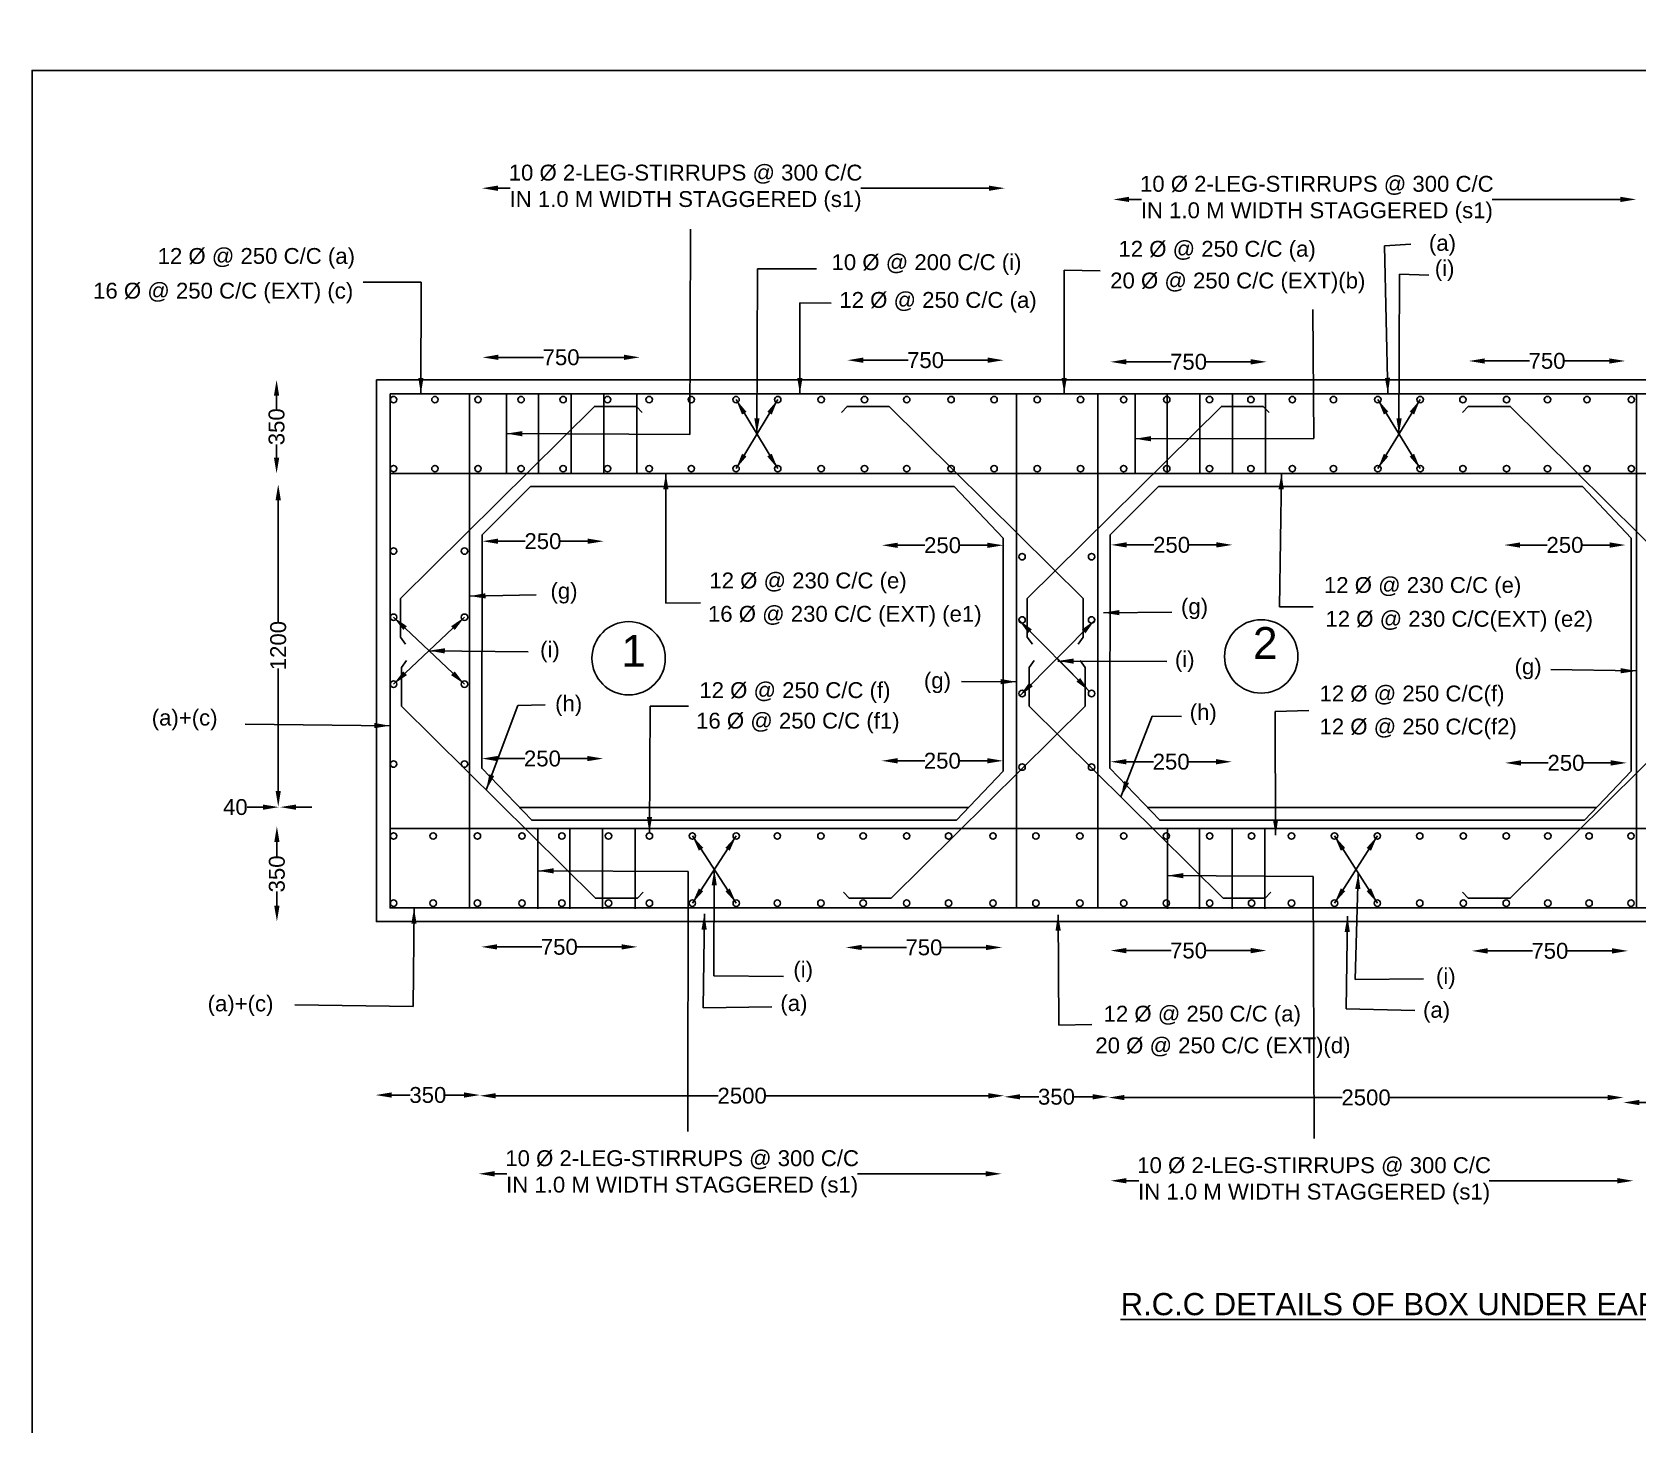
# Model space of a CAD drawing. Header units: millimetres. Extents: x -106495113 to -53241595, y 22140674 to 44292402.
# Drawn here: x -53248824 to -53246293, y 22144398 to 22146593 of the extents above; entities that cross this region are included whole.
import ezdxf

# ---------------------------------------------------------------- set-up
doc = ezdxf.new("R2010")
doc.units = ezdxf.units.MM
doc.header["$MEASUREMENT"] = 0
for name, color, linetype in [('DIMENSION', 7, 'Continuous'), ('DRAWING', 2, 'Continuous'), ('TEXT', 7, 'Continuous')]:
    doc.layers.add(name, color=color, linetype=linetype)
doc.styles.get("Standard").update_dxf_attribs({"font": 'arial.ttf', "height": 25})
doc.dimstyles.get("Standard").update_dxf_attribs({"dimtxt": 25, "dimasz": 25, "dimexe": 0.18, "dimexo": 0.0625, "dimgap": 0.09, "dimtad": 0, "dimdec": 0, "dimzin": 0, "dimdsep": 46, "dimtxsty": 'Standard', "dimcen": 0.09, "dimse1": 1, "dimse2": 1, "dimadec": 0, "dimazin": 0, "dimtfac": 1, "dimtdec": 0, "dimtofl": 0, "dimtmove": 0, "dimatfit": 3, "dimfxl": 1, "dimtolj": 1, "dimtzin": 0, "dimarcsym": 0})

# ---------------------------------------------------------------- blocks, each defined once
blk = doc.blocks.new('*D54')
at = {"layer": 'Defpoints', "color": 0}
for p in [(-53248114.7, 22146345.4), (-53247290.7, 22146346.7), (-53247290.7, 22146338)]:
    blk.add_point(p, dxfattribs=at)
at = {"layer": 'DIMENSION', "color": 0, "lineweight": -2}
for p, q in [((-53248089.7, 22146346.7), (-53248070.2, 22146346.7)), ((-53247315.7, 22146346.7), (-53247517.7, 22146346.7))]:
    blk.add_line(p, q, dxfattribs=at)
at = {"layer": 'DIMENSION', "color": 0}
for points in [[(-53248089.7, 22146350.8), (-53248089.7, 22146342.5), (-53248114.7, 22146346.7)], [(-53247315.7, 22146350.8), (-53247315.7, 22146342.5), (-53247290.7, 22146346.7)]]:
    blk.add_solid(points, dxfattribs=at)
at = {"layer": 'DIMENSION', "color": 0, "insert": (-53247793.9, 22146346.7), "char_height": 25, "attachment_point": 5}
blk.add_mtext('\\A1;10 Ø 2-LEG-STIRRUPS @ 300 C/C \\PIN 1.0 M WIDTH STAGGERED (s1)', dxfattribs=at)
blk = doc.blocks.new('*D55')
at = {"layer": 'Defpoints', "color": 0}
for p in [(-53247119.7, 22146327.8), (-53246295.6, 22146329), (-53246295.6, 22146320.4)]:
    blk.add_point(p, dxfattribs=at)
at = {"layer": 'DIMENSION', "color": 0, "lineweight": -2}
for p, q in [((-53247094.7, 22146329), (-53247075.2, 22146329)), ((-53246320.6, 22146329), (-53246522.6, 22146329))]:
    blk.add_line(p, q, dxfattribs=at)
at = {"layer": 'DIMENSION', "color": 0}
for points in [[(-53247094.7, 22146333.2), (-53247094.7, 22146324.9), (-53247119.7, 22146329)], [(-53246320.6, 22146333.2), (-53246320.6, 22146324.9), (-53246295.6, 22146329)]]:
    blk.add_solid(points, dxfattribs=at)
at = {"layer": 'DIMENSION', "color": 0, "insert": (-53246798.9, 22146329), "char_height": 25, "attachment_point": 5}
blk.add_mtext('\\A1;10 Ø 2-LEG-STIRRUPS @ 300 C/C \\PIN 1.0 M WIDTH STAGGERED (s1)', dxfattribs=at)
blk = doc.blocks.new('*D60')
at = {"layer": 'Defpoints', "color": 0}
for p in [(-53247124, 22144781.1), (-53246300, 22144782.3), (-53246300, 22144773.7)]:
    blk.add_point(p, dxfattribs=at)
at = {"layer": 'DIMENSION', "color": 0, "lineweight": -2}
for p, q in [((-53247099, 22144782.3), (-53247079.5, 22144782.3)), ((-53246325, 22144782.3), (-53246527, 22144782.3))]:
    blk.add_line(p, q, dxfattribs=at)
at = {"layer": 'DIMENSION', "color": 0}
for points in [[(-53247099, 22144786.5), (-53247099, 22144778.2), (-53247124, 22144782.3)], [(-53246325, 22144786.5), (-53246325, 22144778.2), (-53246300, 22144782.3)]]:
    blk.add_solid(points, dxfattribs=at)
at = {"layer": 'DIMENSION', "color": 0, "insert": (-53246803.2, 22144782.3), "char_height": 25, "attachment_point": 5}
blk.add_mtext('\\A1;10 Ø 2-LEG-STIRRUPS @ 300 C/C \\PIN 1.0 M WIDTH STAGGERED (s1)', dxfattribs=at)
blk = doc.blocks.new('*D61')
at = {"layer": 'Defpoints', "color": 0}
for p in [(-53248120, 22144792), (-53247296, 22144793.3), (-53247296, 22144784.6)]:
    blk.add_point(p, dxfattribs=at)
at = {"layer": 'DIMENSION', "color": 0, "lineweight": -2}
for p, q in [((-53248095, 22144793.3), (-53248075.5, 22144793.3)), ((-53247321, 22144793.3), (-53247523, 22144793.3))]:
    blk.add_line(p, q, dxfattribs=at)
at = {"layer": 'DIMENSION', "color": 0}
for points in [[(-53248095, 22144797.5), (-53248095, 22144789.1), (-53248120, 22144793.3)], [(-53247321, 22144797.5), (-53247321, 22144789.1), (-53247296, 22144793.3)]]:
    blk.add_solid(points, dxfattribs=at)
at = {"layer": 'DIMENSION', "color": 0, "insert": (-53247799.3, 22144793.3), "char_height": 25, "attachment_point": 5}
blk.add_mtext('\\A1;10 Ø 2-LEG-STIRRUPS @ 300 C/C \\PIN 1.0 M WIDTH STAGGERED (s1)', dxfattribs=at)
blk = doc.blocks.new('*D62')
at = {"layer": 'Defpoints', "color": 0}
for p in [(-53248114, 22146081.3), (-53247866.1, 22146080.1), (-53247866.1, 22146080.1)]:
    blk.add_point(p, dxfattribs=at)
at = {"layer": 'DIMENSION', "color": 0, "lineweight": -2}
for p, q in [((-53248089, 22146080.1), (-53248017.6, 22146080.1)), ((-53247891.1, 22146080.1), (-53247962.5, 22146080.1))]:
    blk.add_line(p, q, dxfattribs=at)
at = {"layer": 'DIMENSION', "color": 0}
for points in [[(-53248089, 22146084.3), (-53248089, 22146076), (-53248114, 22146080.1)], [(-53247891.1, 22146084.3), (-53247891.1, 22146076), (-53247866.1, 22146080.1)]]:
    blk.add_solid(points, dxfattribs=at)
at = {"layer": 'DIMENSION', "color": 0, "insert": (-53247990.1, 22146080.1), "char_height": 25, "attachment_point": 5}
blk.add_mtext('\\A1;750', dxfattribs=at)
blk = doc.blocks.new('*D63')
at = {"layer": 'Defpoints', "color": 0}
for p in [(-53248438.5, 22146044.5), (-53248259.6, 22146044.5), (-53248259.6, 22145896.9)]:
    blk.add_point(p, dxfattribs=at)
at = {"layer": 'DIMENSION', "color": 0, "lineweight": -2}
for p, q in [((-53248438.5, 22146019.5), (-53248438.5, 22145998.3)), ((-53248438.5, 22145921.9), (-53248438.5, 22145943))]:
    blk.add_line(p, q, dxfattribs=at)
at = {"layer": 'DIMENSION', "color": 0}
for points in [[(-53248442.7, 22146019.5), (-53248434.4, 22146019.5), (-53248438.5, 22146044.5)], [(-53248442.7, 22145921.9), (-53248434.4, 22145921.9), (-53248438.5, 22145896.9)]]:
    blk.add_solid(points, dxfattribs=at)
at = {"layer": 'DIMENSION', "color": 0, "insert": (-53248438.5, 22145970.7), "char_height": 25, "attachment_point": 5, "rotation": 90}
blk.add_mtext('\\A1;350', dxfattribs=at)
blk = doc.blocks.new('*D64')
at = {"layer": 'Defpoints', "color": 0}
for p in [(-53247538.6, 22146083.2), (-53247292.5, 22146075.6), (-53247292.5, 22146075.6)]:
    blk.add_point(p, dxfattribs=at)
at = {"layer": 'DIMENSION', "color": 0, "lineweight": -2}
for p, q in [((-53247513.6, 22146075.6), (-53247443.1, 22146075.6)), ((-53247317.5, 22146075.6), (-53247388, 22146075.6))]:
    blk.add_line(p, q, dxfattribs=at)
at = {"layer": 'DIMENSION', "color": 0}
for points in [[(-53247513.6, 22146079.8), (-53247513.6, 22146071.5), (-53247538.6, 22146075.6)], [(-53247317.5, 22146079.8), (-53247317.5, 22146071.5), (-53247292.5, 22146075.6)]]:
    blk.add_solid(points, dxfattribs=at)
at = {"layer": 'DIMENSION', "color": 0, "insert": (-53247415.6, 22146075.6), "char_height": 25, "attachment_point": 5}
blk.add_mtext('\\A1;750', dxfattribs=at)
blk = doc.blocks.new('*D65')
at = {"layer": 'Defpoints', "color": 0}
for p in [(-53247124.1, 22146080.6), (-53246878, 22146073), (-53246878, 22146073)]:
    blk.add_point(p, dxfattribs=at)
at = {"layer": 'DIMENSION', "color": 0, "lineweight": -2}
for p, q in [((-53247099.1, 22146073), (-53247028.6, 22146073)), ((-53246903, 22146073), (-53246973.5, 22146073))]:
    blk.add_line(p, q, dxfattribs=at)
at = {"layer": 'DIMENSION', "color": 0}
for points in [[(-53247099.1, 22146077.2), (-53247099.1, 22146068.9), (-53247124.1, 22146073)], [(-53246903, 22146077.2), (-53246903, 22146068.9), (-53246878, 22146073)]]:
    blk.add_solid(points, dxfattribs=at)
at = {"layer": 'DIMENSION', "color": 0, "insert": (-53247001.1, 22146073), "char_height": 25, "attachment_point": 5}
blk.add_mtext('\\A1;750', dxfattribs=at)
blk = doc.blocks.new('*D66')
at = {"layer": 'Defpoints', "color": 0}
for p in [(-53246559.1, 22146081.9), (-53246312.9, 22146074.4), (-53246312.9, 22146074.4)]:
    blk.add_point(p, dxfattribs=at)
at = {"layer": 'DIMENSION', "color": 0, "lineweight": -2}
for p, q in [((-53246534.1, 22146074.4), (-53246463.6, 22146074.4)), ((-53246337.9, 22146074.4), (-53246408.4, 22146074.4))]:
    blk.add_line(p, q, dxfattribs=at)
at = {"layer": 'DIMENSION', "color": 0}
for points in [[(-53246534.1, 22146078.5), (-53246534.1, 22146070.2), (-53246559.1, 22146074.4)], [(-53246337.9, 22146078.5), (-53246337.9, 22146070.2), (-53246312.9, 22146074.4)]]:
    blk.add_solid(points, dxfattribs=at)
at = {"layer": 'DIMENSION', "color": 0, "insert": (-53246436, 22146074.4), "char_height": 25, "attachment_point": 5}
blk.add_mtext('\\A1;750', dxfattribs=at)
blk = doc.blocks.new('*D75')
at = {"layer": 'Defpoints', "color": 0}
for p in [(-53246554.6, 22145152.1), (-53246308.5, 22145144.6), (-53246308.5, 22145144.6)]:
    blk.add_point(p, dxfattribs=at)
at = {"layer": 'DIMENSION', "color": 0, "lineweight": -2}
for p, q in [((-53246529.6, 22145144.6), (-53246459.1, 22145144.6)), ((-53246333.5, 22145144.6), (-53246404, 22145144.6))]:
    blk.add_line(p, q, dxfattribs=at)
at = {"layer": 'DIMENSION', "color": 0}
for points in [[(-53246529.6, 22145148.8), (-53246529.6, 22145140.4), (-53246554.6, 22145144.6)], [(-53246333.5, 22145148.8), (-53246333.5, 22145140.4), (-53246308.5, 22145144.6)]]:
    blk.add_solid(points, dxfattribs=at)
at = {"layer": 'DIMENSION', "color": 0, "insert": (-53246431.6, 22145144.6), "char_height": 25, "attachment_point": 5}
blk.add_mtext('\\A1;750', dxfattribs=at)
blk = doc.blocks.new('*D76')
at = {"layer": 'Defpoints', "color": 0}
for p in [(-53247124.2, 22145152.6), (-53246878.1, 22145145.1), (-53246878.1, 22145145.1)]:
    blk.add_point(p, dxfattribs=at)
at = {"layer": 'DIMENSION', "color": 0, "lineweight": -2}
for p, q in [((-53247099.2, 22145145.1), (-53247028.7, 22145145.1)), ((-53246903.1, 22145145.1), (-53246973.6, 22145145.1))]:
    blk.add_line(p, q, dxfattribs=at)
at = {"layer": 'DIMENSION', "color": 0}
for points in [[(-53247099.2, 22145149.2), (-53247099.2, 22145140.9), (-53247124.2, 22145145.1)], [(-53246903.1, 22145149.2), (-53246903.1, 22145140.9), (-53246878.1, 22145145.1)]]:
    blk.add_solid(points, dxfattribs=at)
at = {"layer": 'DIMENSION', "color": 0, "insert": (-53247001.1, 22145145.1), "char_height": 25, "attachment_point": 5}
blk.add_mtext('\\A1;750', dxfattribs=at)
blk = doc.blocks.new('*D77')
at = {"layer": 'Defpoints', "color": 0}
for p in [(-53247541.3, 22145157.6), (-53247295.1, 22145150), (-53247295.1, 22145150)]:
    blk.add_point(p, dxfattribs=at)
at = {"layer": 'DIMENSION', "color": 0, "lineweight": -2}
for p, q in [((-53247516.3, 22145150), (-53247445.8, 22145150)), ((-53247320.1, 22145150), (-53247390.6, 22145150))]:
    blk.add_line(p, q, dxfattribs=at)
at = {"layer": 'DIMENSION', "color": 0}
for points in [[(-53247516.3, 22145154.2), (-53247516.3, 22145145.9), (-53247541.3, 22145150)], [(-53247320.1, 22145154.2), (-53247320.1, 22145145.9), (-53247295.1, 22145150)]]:
    blk.add_solid(points, dxfattribs=at)
at = {"layer": 'DIMENSION', "color": 0, "insert": (-53247418.2, 22145150), "char_height": 25, "attachment_point": 5}
blk.add_mtext('\\A1;750', dxfattribs=at)
blk = doc.blocks.new('*D78')
at = {"layer": 'Defpoints', "color": 0}
for p in [(-53248115.9, 22145158.5), (-53247869.8, 22145150.9), (-53247869.8, 22145150.9)]:
    blk.add_point(p, dxfattribs=at)
at = {"layer": 'DIMENSION', "color": 0, "lineweight": -2}
for p, q in [((-53248090.9, 22145150.9), (-53248020.4, 22145150.9)), ((-53247894.8, 22145150.9), (-53247965.3, 22145150.9))]:
    blk.add_line(p, q, dxfattribs=at)
at = {"layer": 'DIMENSION', "color": 0}
for points in [[(-53248090.9, 22145155.1), (-53248090.9, 22145146.8), (-53248115.9, 22145150.9)], [(-53247894.8, 22145155.1), (-53247894.8, 22145146.8), (-53247869.8, 22145150.9)]]:
    blk.add_solid(points, dxfattribs=at)
at = {"layer": 'DIMENSION', "color": 0, "insert": (-53247992.9, 22145150.9), "char_height": 25, "attachment_point": 5}
blk.add_mtext('\\A1;750', dxfattribs=at)
blk = doc.blocks.new('*D79')
at = {"layer": 'Defpoints', "color": 0}
for p in [(-53248435.1, 22145371.2), (-53248435.1, 22145367.7), (-53248432.8, 22145337.7)]:
    blk.add_point(p, dxfattribs=at)
at = {"layer": 'DIMENSION', "color": 0, "lineweight": -2}
for p, q in [((-53248460.1, 22145371.2), (-53248485.1, 22145371.2)), ((-53248407.8, 22145371.2), (-53248382.8, 22145371.2))]:
    blk.add_line(p, q, dxfattribs=at)
at = {"layer": 'DIMENSION', "color": 0}
for points in [[(-53248460.1, 22145375.3), (-53248460.1, 22145367), (-53248435.1, 22145371.2)], [(-53248407.8, 22145375.3), (-53248407.8, 22145367), (-53248432.8, 22145371.2)]]:
    blk.add_solid(points, dxfattribs=at)
at = {"layer": 'DIMENSION', "color": 0, "insert": (-53248503.5, 22145371.2), "char_height": 25, "attachment_point": 5}
blk.add_mtext('\\A1;40', dxfattribs=at)
blk = doc.blocks.new('*D80')
at = {"layer": 'Defpoints', "color": 0}
for p in [(-53248438, 22145341), (-53248281.2, 22145341), (-53248281.2, 22145190.8)]:
    blk.add_point(p, dxfattribs=at)
at = {"layer": 'DIMENSION', "color": 0, "lineweight": -2}
for p, q in [((-53248438, 22145316), (-53248438, 22145293.5)), ((-53248438, 22145215.8), (-53248438, 22145238.2))]:
    blk.add_line(p, q, dxfattribs=at)
at = {"layer": 'DIMENSION', "color": 0}
for points in [[(-53248442.2, 22145316), (-53248433.9, 22145316), (-53248438, 22145341)], [(-53248442.2, 22145215.8), (-53248433.9, 22145215.8), (-53248438, 22145190.8)]]:
    blk.add_solid(points, dxfattribs=at)
at = {"layer": 'DIMENSION', "color": 0, "insert": (-53248438, 22145265.9), "char_height": 25, "attachment_point": 5, "rotation": 90}
blk.add_mtext('\\A1;350', dxfattribs=at)
blk = doc.blocks.new('*D81')
at = {"layer": 'Defpoints', "color": 0}
for p in [(-53248438.4, 22145879.9), (-53248435.9, 22145879.9), (-53248436, 22145371.7)]:
    blk.add_point(p, dxfattribs=at)
at = {"layer": 'DIMENSION', "color": 0, "lineweight": -2}
for p, q in [((-53248435.9, 22145854.9), (-53248435.9, 22145662)), ((-53248435.9, 22145396.7), (-53248435.9, 22145589.6))]:
    blk.add_line(p, q, dxfattribs=at)
at = {"layer": 'DIMENSION', "color": 0}
for points in [[(-53248440.1, 22145854.9), (-53248431.8, 22145854.9), (-53248435.9, 22145879.9)], [(-53248440.1, 22145396.7), (-53248431.8, 22145396.7), (-53248435.9, 22145371.7)]]:
    blk.add_solid(points, dxfattribs=at)
at = {"layer": 'DIMENSION', "color": 0, "insert": (-53248435.9, 22145625.8), "char_height": 25, "attachment_point": 5, "rotation": 90}
blk.add_mtext('\\A1;1200', dxfattribs=at)
blk = doc.blocks.new('*D82')
at = {"layer": 'Defpoints', "color": 0}
for p in [(-53248115.1, 22145450.8), (-53247923.8, 22145449.3), (-53247923.8, 22145447.7)]:
    blk.add_point(p, dxfattribs=at)
at = {"layer": 'DIMENSION', "color": 0, "lineweight": -2}
for p, q in [((-53248090.1, 22145447.7), (-53248047.3, 22145447.7)), ((-53247948.8, 22145447.7), (-53247991.6, 22145447.7))]:
    blk.add_line(p, q, dxfattribs=at)
at = {"layer": 'DIMENSION', "color": 0}
for points in [[(-53248090.1, 22145451.9), (-53248090.1, 22145443.6), (-53248115.1, 22145447.7)], [(-53247948.8, 22145451.9), (-53247948.8, 22145443.6), (-53247923.8, 22145447.7)]]:
    blk.add_solid(points, dxfattribs=at)
at = {"layer": 'DIMENSION', "color": 0, "insert": (-53248019.5, 22145447.7), "char_height": 25, "attachment_point": 5}
blk.add_mtext('\\A1;250', dxfattribs=at)
blk = doc.blocks.new('*D83')
at = {"layer": 'Defpoints', "color": 0}
for p in [(-53248114.3, 22145793.4), (-53247923, 22145791.9), (-53247923, 22145790.3)]:
    blk.add_point(p, dxfattribs=at)
at = {"layer": 'DIMENSION', "color": 0, "lineweight": -2}
for p, q in [((-53248089.3, 22145790.3), (-53248046.5, 22145790.3)), ((-53247948, 22145790.3), (-53247990.8, 22145790.3))]:
    blk.add_line(p, q, dxfattribs=at)
at = {"layer": 'DIMENSION', "color": 0}
for points in [[(-53248089.3, 22145794.5), (-53248089.3, 22145786.2), (-53248114.3, 22145790.3)], [(-53247948, 22145794.5), (-53247948, 22145786.2), (-53247923, 22145790.3)]]:
    blk.add_solid(points, dxfattribs=at)
at = {"layer": 'DIMENSION', "color": 0, "insert": (-53248018.7, 22145790.3), "char_height": 25, "attachment_point": 5}
blk.add_mtext('\\A1;250', dxfattribs=at)
blk = doc.blocks.new('*D84')
at = {"layer": 'Defpoints', "color": 0}
for p in [(-53247484.4, 22145786.9), (-53247293.1, 22145785.4), (-53247293.1, 22145783.9)]:
    blk.add_point(p, dxfattribs=at)
at = {"layer": 'DIMENSION', "color": 0, "lineweight": -2}
for p, q in [((-53247459.4, 22145783.9), (-53247416.7, 22145783.9)), ((-53247318.1, 22145783.9), (-53247360.9, 22145783.9))]:
    blk.add_line(p, q, dxfattribs=at)
at = {"layer": 'DIMENSION', "color": 0}
for points in [[(-53247459.4, 22145788), (-53247459.4, 22145779.7), (-53247484.4, 22145783.9)], [(-53247318.1, 22145788), (-53247318.1, 22145779.7), (-53247293.1, 22145783.9)]]:
    blk.add_solid(points, dxfattribs=at)
at = {"layer": 'DIMENSION', "color": 0, "insert": (-53247388.8, 22145783.9), "char_height": 25, "attachment_point": 5}
blk.add_mtext('\\A1;250', dxfattribs=at)
blk = doc.blocks.new('*D85')
at = {"layer": 'Defpoints', "color": 0}
for p in [(-53247484.8, 22145447.3), (-53247293.5, 22145445.8), (-53247293.5, 22145444.2)]:
    blk.add_point(p, dxfattribs=at)
at = {"layer": 'DIMENSION', "color": 0, "lineweight": -2}
for p, q in [((-53247459.8, 22145444.2), (-53247417, 22145444.2)), ((-53247318.5, 22145444.2), (-53247361.3, 22145444.2))]:
    blk.add_line(p, q, dxfattribs=at)
at = {"layer": 'DIMENSION', "color": 0}
for points in [[(-53247459.8, 22145448.4), (-53247459.8, 22145440.1), (-53247484.8, 22145444.2)], [(-53247318.5, 22145448.4), (-53247318.5, 22145440.1), (-53247293.5, 22145444.2)]]:
    blk.add_solid(points, dxfattribs=at)
at = {"layer": 'DIMENSION', "color": 0, "insert": (-53247389.2, 22145444.2), "char_height": 25, "attachment_point": 5}
blk.add_mtext('\\A1;250', dxfattribs=at)
blk = doc.blocks.new('*D86')
at = {"layer": 'Defpoints', "color": 0}
for p in [(-53247124.2, 22145445.8), (-53246932.9, 22145444.3), (-53246932.9, 22145442.7)]:
    blk.add_point(p, dxfattribs=at)
at = {"layer": 'DIMENSION', "color": 0, "lineweight": -2}
for p, q in [((-53247099.2, 22145442.7), (-53247056.4, 22145442.7)), ((-53246957.9, 22145442.7), (-53247000.7, 22145442.7))]:
    blk.add_line(p, q, dxfattribs=at)
at = {"layer": 'DIMENSION', "color": 0}
for points in [[(-53247099.2, 22145446.9), (-53247099.2, 22145438.6), (-53247124.2, 22145442.7)], [(-53246957.9, 22145446.9), (-53246957.9, 22145438.6), (-53246932.9, 22145442.7)]]:
    blk.add_solid(points, dxfattribs=at)
at = {"layer": 'DIMENSION', "color": 0, "insert": (-53247028.5, 22145442.7), "char_height": 25, "attachment_point": 5}
blk.add_mtext('\\A1;250', dxfattribs=at)
blk = doc.blocks.new('*D87')
at = {"layer": 'Defpoints', "color": 0}
for p in [(-53247123.4, 22145787.6), (-53246932.1, 22145786.1), (-53246932.1, 22145784.5)]:
    blk.add_point(p, dxfattribs=at)
at = {"layer": 'DIMENSION', "color": 0, "lineweight": -2}
for p, q in [((-53247098.4, 22145784.5), (-53247055.7, 22145784.5)), ((-53246957.1, 22145784.5), (-53246999.9, 22145784.5))]:
    blk.add_line(p, q, dxfattribs=at)
at = {"layer": 'DIMENSION', "color": 0}
for points in [[(-53247098.4, 22145788.7), (-53247098.4, 22145780.4), (-53247123.4, 22145784.5)], [(-53246957.1, 22145788.7), (-53246957.1, 22145780.4), (-53246932.1, 22145784.5)]]:
    blk.add_solid(points, dxfattribs=at)
at = {"layer": 'DIMENSION', "color": 0, "insert": (-53247027.8, 22145784.5), "char_height": 25, "attachment_point": 5}
blk.add_mtext('\\A1;250', dxfattribs=at)
blk = doc.blocks.new('*D88')
at = {"layer": 'Defpoints', "color": 0}
for p in [(-53246503.5, 22145787.3), (-53246312.2, 22145785.8), (-53246312.2, 22145784.3)]:
    blk.add_point(p, dxfattribs=at)
at = {"layer": 'DIMENSION', "color": 0, "lineweight": -2}
for p, q in [((-53246478.5, 22145784.3), (-53246435.7, 22145784.3)), ((-53246337.2, 22145784.3), (-53246380, 22145784.3))]:
    blk.add_line(p, q, dxfattribs=at)
at = {"layer": 'DIMENSION', "color": 0}
for points in [[(-53246478.5, 22145788.4), (-53246478.5, 22145780.1), (-53246503.5, 22145784.3)], [(-53246337.2, 22145788.4), (-53246337.2, 22145780.1), (-53246312.2, 22145784.3)]]:
    blk.add_solid(points, dxfattribs=at)
at = {"layer": 'DIMENSION', "color": 0, "insert": (-53246407.8, 22145784.3), "char_height": 25, "attachment_point": 5}
blk.add_mtext('\\A1;250', dxfattribs=at)
blk = doc.blocks.new('*D90')
at = {"layer": 'Defpoints', "color": 0}
for p in [(-53246501.9, 22145444), (-53246310.5, 22145442.4), (-53246310.5, 22145440.9)]:
    blk.add_point(p, dxfattribs=at)
at = {"layer": 'DIMENSION', "color": 0, "lineweight": -2}
for p, q in [((-53246476.9, 22145440.9), (-53246434.1, 22145440.9)), ((-53246335.5, 22145440.9), (-53246378.3, 22145440.9))]:
    blk.add_line(p, q, dxfattribs=at)
at = {"layer": 'DIMENSION', "color": 0}
for points in [[(-53246476.9, 22145445.1), (-53246476.9, 22145436.7), (-53246501.9, 22145440.9)], [(-53246335.5, 22145445.1), (-53246335.5, 22145436.7), (-53246310.5, 22145440.9)]]:
    blk.add_solid(points, dxfattribs=at)
at = {"layer": 'DIMENSION', "color": 0, "insert": (-53246406.2, 22145440.9), "char_height": 25, "attachment_point": 5}
blk.add_mtext('\\A1;250', dxfattribs=at)
blk = doc.blocks.new('*D139')
at = {"layer": 'Defpoints', "color": 0}
for p in [(-53246315.4, 22144908), (-53246315.4, 22144905.6), (-53246146.9, 22144907.2)]:
    blk.add_point(p, dxfattribs=at)
at = {"layer": 'DIMENSION', "color": 0, "lineweight": -2}
for p, q in [((-53246290.4, 22144905.6), (-53246268.6, 22144905.6)), ((-53246171.9, 22144905.6), (-53246193.8, 22144905.6))]:
    blk.add_line(p, q, dxfattribs=at)
at = {"layer": 'DIMENSION', "color": 0}
for points in [[(-53246290.4, 22144909.8), (-53246290.4, 22144901.4), (-53246315.4, 22144905.6)], [(-53246171.9, 22144909.8), (-53246171.9, 22144901.4), (-53246146.9, 22144905.6)]]:
    blk.add_solid(points, dxfattribs=at)
at = {"layer": 'DIMENSION', "color": 0, "insert": (-53246231.2, 22144905.6), "char_height": 25, "attachment_point": 5}
blk.add_mtext('\\A1;3500', dxfattribs=at)
blk = doc.blocks.new('*D140')
at = {"layer": 'Defpoints', "color": 0}
for p in [(-53247127.1, 22144913.5), (-53247127.1, 22144910), (-53246315.4, 22144908)]:
    blk.add_point(p, dxfattribs=at)
at = {"layer": 'DIMENSION', "color": 0, "lineweight": -2}
for p, q in [((-53247102.1, 22144913.5), (-53246758.8, 22144913.5)), ((-53246340.4, 22144913.5), (-53246683.7, 22144913.5))]:
    blk.add_line(p, q, dxfattribs=at)
at = {"layer": 'DIMENSION', "color": 0}
for points in [[(-53247102.1, 22144917.6), (-53247102.1, 22144909.3), (-53247127.1, 22144913.5)], [(-53246340.4, 22144917.6), (-53246340.4, 22144909.3), (-53246315.4, 22144913.5)]]:
    blk.add_solid(points, dxfattribs=at)
at = {"layer": 'DIMENSION', "color": 0, "insert": (-53246721.3, 22144913.5), "char_height": 25, "attachment_point": 5}
blk.add_mtext('\\A1;2500', dxfattribs=at)
blk = doc.blocks.new('*D141')
at = {"layer": 'Defpoints', "color": 0}
for p in [(-53247291.5, 22144914.6), (-53247291.5, 22144914.1), (-53247127.1, 22144913.5)]:
    blk.add_point(p, dxfattribs=at)
at = {"layer": 'DIMENSION', "color": 0, "lineweight": -2}
for p, q in [((-53247266.5, 22144914.6), (-53247236.9, 22144914.6)), ((-53247152.1, 22144914.6), (-53247181.6, 22144914.6))]:
    blk.add_line(p, q, dxfattribs=at)
at = {"layer": 'DIMENSION', "color": 0}
for points in [[(-53247266.5, 22144918.8), (-53247266.5, 22144910.5), (-53247291.5, 22144914.6)], [(-53247152.1, 22144918.8), (-53247152.1, 22144910.5), (-53247127.1, 22144914.6)]]:
    blk.add_solid(points, dxfattribs=at)
at = {"layer": 'DIMENSION', "color": 0, "insert": (-53247209.3, 22144914.6), "char_height": 25, "attachment_point": 5}
blk.add_mtext('\\A1;350', dxfattribs=at)
blk = doc.blocks.new('*D142')
at = {"layer": 'Defpoints', "color": 0}
for p in [(-53248118, 22144916.3), (-53248118, 22144916.3), (-53247291.5, 22144914.6)]:
    blk.add_point(p, dxfattribs=at)
at = {"layer": 'DIMENSION', "color": 0, "lineweight": -2}
for p, q in [((-53248093, 22144916.3), (-53247742.3, 22144916.3)), ((-53247316.5, 22144916.3), (-53247667.1, 22144916.3))]:
    blk.add_line(p, q, dxfattribs=at)
at = {"layer": 'DIMENSION', "color": 0}
for points in [[(-53248093, 22144920.4), (-53248093, 22144912.1), (-53248118, 22144916.3)], [(-53247316.5, 22144920.4), (-53247316.5, 22144912.1), (-53247291.5, 22144916.3)]]:
    blk.add_solid(points, dxfattribs=at)
at = {"layer": 'DIMENSION', "color": 0, "insert": (-53247704.7, 22144916.3), "char_height": 25, "attachment_point": 5}
blk.add_mtext('\\A1;2500', dxfattribs=at)
blk = doc.blocks.new('*D143')
at = {"layer": 'Defpoints', "color": 0}
for p in [(-53248282.3, 22144918), (-53248282.3, 22144917.4), (-53248118, 22144916.3)]:
    blk.add_point(p, dxfattribs=at)
at = {"layer": 'DIMENSION', "color": 0, "lineweight": -2}
for p, q in [((-53248257.3, 22144917.4), (-53248227.8, 22144917.4)), ((-53248143, 22144917.4), (-53248172.5, 22144917.4))]:
    blk.add_line(p, q, dxfattribs=at)
at = {"layer": 'DIMENSION', "color": 0}
for points in [[(-53248257.3, 22144921.6), (-53248257.3, 22144913.3), (-53248282.3, 22144917.4)], [(-53248143, 22144921.6), (-53248143, 22144913.3), (-53248118, 22144917.4)]]:
    blk.add_solid(points, dxfattribs=at)
at = {"layer": 'DIMENSION', "color": 0, "insert": (-53248200.1, 22144917.4), "char_height": 25, "attachment_point": 5}
blk.add_mtext('\\A1;350', dxfattribs=at)

msp = doc.modelspace()

# ---------------------------------------------------------------- linework, layer by layer
at = {"layer": 'DIMENSION', "color": 0}
msp.add_lwpolyline([(-53241597.7, 22141186.1), (-53248823.8, 22141186.1), (-53248823.8, 22146532.3), (-53241597.7, 22146532.3)], close=True, dxfattribs=at)
for centre in [(-53247883.6, 22145605.8), (-53246886.5, 22145608.7)]:
    msp.add_circle(centre, 57.8, dxfattribs=at)
at = {"layer": 'DRAWING', "color": 0}
for points in [[(-53248281.2, 22146044.5), (-53244182.3, 22146044.5), (-53244182.3, 22145190.8), (-53248281.2, 22145190.8)], [(-53248259.6, 22146022.8), (-53244203.9, 22146022.8), (-53244203.9, 22145212.4), (-53248259.6, 22145212.4)]]:
    msp.add_lwpolyline(points, close=True, dxfattribs=at)
for points in [[(-53248134.2, 22146022.8), (-53248134.2, 22145212.4)], [(-53248076.2, 22145896.9), (-53248076.2, 22146022.8)], [(-53248025.7, 22145896.9), (-53248025.7, 22146022.8)], [(-53247974, 22145896.9), (-53247974, 22146022.8)], [(-53247922.7, 22145896.9), (-53247922.7, 22146022.8)], [(-53247870.8, 22145896.9), (-53247870.8, 22146022.8)], [(-53247272.2, 22146022.8), (-53247272.2, 22145212.4)], [(-53247144.3, 22146022.8), (-53247144.3, 22145212.4)], [(-53247085.3, 22145896.9), (-53247085.3, 22146022.8)], [(-53247034.8, 22145896.9), (-53247034.8, 22146022.8)], [(-53246983.1, 22145896.9), (-53246983.1, 22146022.8)], [(-53246931.8, 22145896.9), (-53246931.8, 22146022.8)], [(-53246879.9, 22145896.9), (-53246879.9, 22146022.8)], [(-53246295.1, 22146022.8), (-53246295.1, 22145212.4)], [(-53248235.5, 22145627.9), (-53248243.3, 22145639.3), (-53248243.3, 22145700), (-53247937.5, 22146002.7), (-53247871.4, 22146002.7), (-53247862.4, 22145993.2)], [(-53247175.1, 22145627.9), (-53247167.3, 22145639.3), (-53247167.3, 22145700), (-53247473, 22146002.7), (-53247539.2, 22146002.7), (-53247548.2, 22145993.2)], [(-53247247.3, 22145627.9), (-53247255.2, 22145639.3), (-53247255.2, 22145700), (-53246949.4, 22146002.7), (-53246883.3, 22146002.7), (-53246874.2, 22145993.2)], [(-53246196, 22145627.9), (-53246188.2, 22145639.3), (-53246188.2, 22145700), (-53246493.9, 22146002.7), (-53246560.1, 22146002.7), (-53246569.1, 22145993.2)], [(-53248259.6, 22145896.9), (-53244203.9, 22145896.9)], [(-53248114.4, 22145800.2), (-53248038.3, 22145876.5), (-53247370.3, 22145876.5), (-53247293.5, 22145795.2), (-53247293.5, 22145427.7), (-53247367, 22145350.5), (-53248036.3, 22145350.5), (-53248115.2, 22145432.4), (-53248114.4, 22145800.2)], [(-53247124.6, 22145800.2), (-53247048.4, 22145876.5), (-53246380.4, 22145876.5), (-53246303.7, 22145795.2), (-53246303.7, 22145427.7), (-53246377.1, 22145350.5), (-53247046.5, 22145350.5), (-53247125.3, 22145432.4), (-53247124.6, 22145800.2)], [(-53248233.8, 22145602.5), (-53248241.6, 22145591.1), (-53248241.6, 22145530.4), (-53247935.9, 22145227.7), (-53247869.8, 22145227.7), (-53247860.7, 22145237.3)], [(-53247172.1, 22145602.5), (-53247164.3, 22145591.1), (-53247164.3, 22145530.4), (-53247470, 22145227.7), (-53247536.2, 22145227.7), (-53247545.2, 22145237.3)], [(-53247244.3, 22145602.5), (-53247252.2, 22145591.1), (-53247252.2, 22145530.4), (-53246946.4, 22145227.7), (-53246880.3, 22145227.7), (-53246871.2, 22145237.3)], [(-53246196, 22145602.5), (-53246188.2, 22145591.1), (-53246188.2, 22145530.4), (-53246493.9, 22145227.7), (-53246560.1, 22145227.7), (-53246569.1, 22145237.3)], [(-53248055.9, 22145370.8), (-53247347.6, 22145370.8)], [(-53247066.1, 22145370.8), (-53246357.7, 22145370.8)], [(-53248259.6, 22145337.7), (-53244203.9, 22145337.7)], [(-53248026.8, 22145211), (-53248026.8, 22145337)], [(-53247976.3, 22145211), (-53247976.3, 22145337)], [(-53247924.6, 22145211), (-53247924.6, 22145337)], [(-53247873.4, 22145211), (-53247873.4, 22145337)], [(-53247034.3, 22145211), (-53247034.3, 22145337)], [(-53246983.8, 22145211), (-53246983.8, 22145337)], [(-53246932.1, 22145211), (-53246932.1, 22145337)], [(-53246880.9, 22145211), (-53246880.9, 22145337)]]:
    msp.add_lwpolyline(points, dxfattribs=at)
for centre in [(-53248254.1, 22146013.5), (-53248188.9, 22146013.5), (-53248121, 22146013.5), (-53248053.2, 22146013.5), (-53247986.9, 22146013.5), (-53247917, 22146013.5), (-53247851.2, 22146013.5), (-53247784.8, 22146013.5), (-53247714.3, 22146013.5), (-53247648.6, 22146013.5), (-53247580.2, 22146013.5), (-53247511.8, 22146013.5), (-53247445.3, 22146013.5), (-53247375.4, 22146013.5), (-53247307.6, 22146013.5), (-53247239.6, 22146013.5), (-53247171.3, 22146013.5), (-53247103.4, 22146013.5), (-53247035.4, 22146013.5), (-53246968.1, 22146013.5), (-53246902.8, 22146013.5), (-53246837.5, 22146013.5), (-53246772.7, 22146013.5), (-53246702.8, 22146013.5), (-53246636, 22146013.5), (-53246568.6, 22146013.5), (-53246499.8, 22146013.5), (-53246435.3, 22146013.5), (-53246373.1, 22146013.5), (-53246303.2, 22146013.5), (-53248254.1, 22145904.7), (-53248188.9, 22145904.7), (-53248121, 22145904.7), (-53248053.2, 22145904.7), (-53247986.9, 22145904.7), (-53247917, 22145904.7), (-53247851.2, 22145904.7), (-53247784.8, 22145904.7), (-53247714.3, 22145904.7), (-53247648.6, 22145904.7), (-53247580.2, 22145904.7), (-53247511.8, 22145904.7), (-53247445.3, 22145904.7), (-53247375.4, 22145904.7), (-53247307.6, 22145904.7), (-53247239.6, 22145904.7), (-53247171.3, 22145904.7), (-53247103.4, 22145904.7), (-53247035.4, 22145904.7), (-53246968.1, 22145904.7), (-53246902.8, 22145904.7), (-53246837.5, 22145904.7), (-53246772.7, 22145904.7), (-53246702.8, 22145904.7), (-53246636, 22145904.7), (-53246568.6, 22145904.7), (-53246499.8, 22145904.7), (-53246435.3, 22145904.7), (-53246373.1, 22145904.7), (-53246303.2, 22145904.7), (-53248254.1, 22145774.8), (-53248142.4, 22145774.8), (-53247263.5, 22145765.9), (-53247153.9, 22145765.9), (-53248254.1, 22145670.5), (-53248142.4, 22145670.5), (-53247263.5, 22145666.2), (-53247153.9, 22145666.2), (-53248254.1, 22145565), (-53248142.4, 22145565), (-53247263.5, 22145550.3), (-53247153.9, 22145550.3), (-53248254.1, 22145439.1), (-53248142.4, 22145439.1), (-53247263.5, 22145434.3), (-53247153.9, 22145434.3), (-53248254.1, 22145325.7), (-53248191.7, 22145325.7), (-53248122, 22145325.7), (-53248051.7, 22145325.7), (-53247988.8, 22145325.7), (-53247915.4, 22145325.7), (-53247850.9, 22145325.7), (-53247783.2, 22145325.7), (-53247714, 22145325.7), (-53247649.3, 22145325.7), (-53247580.6, 22145325.7), (-53247514, 22145325.7), (-53247445.4, 22145325.7), (-53247379.3, 22145325.7), (-53247309.3, 22145325.7), (-53247241.7, 22145325.7), (-53247172.5, 22145325.7), (-53247103.3, 22145325.7), (-53247036.1, 22145325.7), (-53246967.8, 22145325.7), (-53246901.7, 22145325.7), (-53246838.8, 22145325.7), (-53246771.1, 22145325.7), (-53246703.5, 22145325.7), (-53246636.7, 22145325.7), (-53246568, 22145325.7), (-53246500.3, 22145325.7), (-53246434.8, 22145325.7), (-53246369.8, 22145325.7), (-53246303.7, 22145325.7), (-53248254.1, 22145219.9), (-53248191.7, 22145219.9), (-53248122, 22145219.9), (-53248051.7, 22145219.9), (-53247988.8, 22145219.9), (-53247915.4, 22145219.9), (-53247850.9, 22145219.9), (-53247783.2, 22145219.9), (-53247714, 22145219.9), (-53247649.3, 22145219.9), (-53247580.6, 22145219.9), (-53247514, 22145219.9), (-53247445.4, 22145219.9), (-53247379.3, 22145219.9), (-53247309.3, 22145219.9), (-53247241.7, 22145219.9), (-53247172.5, 22145219.9), (-53247103.3, 22145219.9), (-53247036.1, 22145219.9), (-53246967.8, 22145219.9), (-53246901.7, 22145219.9), (-53246838.8, 22145219.9), (-53246771.1, 22145219.9), (-53246703.5, 22145219.9), (-53246636.7, 22145219.9), (-53246568, 22145219.9), (-53246500.3, 22145219.9), (-53246434.8, 22145219.9), (-53246369.8, 22145219.9), (-53246303.7, 22145219.9)]:
    msp.add_circle(centre, 5.07, dxfattribs=at)

# ---------------------------------------------------------------- texts
at = {"layer": 'TEXT', "color": 0}
for s, height, p in [('12 Ø @ 250 C/C (a)', 25, (-53247111.6, 22146238.7)), ('(a)', 25, (-53246622.2, 22146248)), ('12 Ø @ 250 C/C (a)', 25, (-53248626, 22146227.4)), ('10 Ø @ 200 C/C (i)', 25, (-53247563.8, 22146217.6)), ('(i)', 25, (-53246613, 22146208.1)), ('20 Ø @ 250 C/C (EXT)(b)', 25, (-53247124.6, 22146188.7)), ('16 Ø @ 250 C/C (EXT) (c)', 25, (-53248727.7, 22146172.7)), ('12 Ø @ 250 C/C (a)', 25, (-53247551.5, 22146158.1)), ('12 Ø @ 230 C/C (e)', 25, (-53247756.4, 22145715.9)), ('12 Ø @ 230 C/C (e)', 25, (-53246787.7, 22145708.8)), ('(g)', 25, (-53248006.8, 22145699.6)), ('(g)', 25, (-53247013, 22145675.1)), ('16 Ø @ 230 C/C (EXT) (e1)  ', 25, (-53247758.6, 22145663.4)), ('12 Ø @ 230 C/C(EXT) (e2)', 25, (-53246785.3, 22145655.5)), ('2', 50, (-53246899.6, 22145604.9)), ('(i)', 25, (-53248023.2, 22145607.1)), ('1', 50, (-53247895.2, 22145592.5)), ('(i)', 25, (-53247022.6, 22145591.8)), ('(g)', 25, (-53246487.2, 22145580.4)), ('(g)', 25, (-53247418.2, 22145558.4)), ('12 Ø @ 250 C/C (f)', 25, (-53247772.2, 22145543.1)), ('12 Ø @ 250 C/C(f)', 25, (-53246794.7, 22145537.8)), ('(a)+(c)', 25, (-53248635.3, 22145499.8)), ('(h)', 25, (-53247999.5, 22145522.1)), ('(h)', 25, (-53246999.3, 22145508.4)), ('16 Ø @ 250 C/C (f1)', 25, (-53247777.3, 22145495)), ('12 Ø @ 250 C/C(f2)', 25, (-53246794.7, 22145485.7)), ('(i)', 25, (-53247624, 22145102.9)), ('(i)', 25, (-53246611.1, 22145092.3)), ('(a)+(c)', 25, (-53248547.2, 22145049.3)), ('(a)', 25, (-53247644.4, 22145049.8)), ('12 Ø @ 250 C/C (a)', 25, (-53247135, 22145033.2)), ('(a)', 25, (-53246631.5, 22145039.2)), ('20 Ø @ 250 C/C (EXT)(d)', 25, (-53247148, 22144983.2)), ('%%UR.C.C DETAILS OF BOX UNDER EARTH BANK (4 VENTS OF 2.50 M X 1.20 M)', 35, (-53247108.1, 22144570.4))]:
    msp.add_text(s, height=height, dxfattribs=at).set_placement(p)

# ---------------------------------------------------------------- dimensions: what is measured, and where the dimension line sits
at = {"layer": 'DIMENSION', "color": 0}
for base, p1, p2, picture, middle in [((-53247290.7, 22146346.7), (-53248114.7, 22146345.4), (-53247290.7, 22146338), '*D54', (-53247793.9, 22146346.7)), ((-53246295.6, 22146329), (-53247119.7, 22146327.8), (-53246295.6, 22146320.4), '*D55', (-53246798.9, 22146329)), ((-53247296, 22144793.3), (-53248120, 22144792), (-53247296, 22144784.6), '*D61', (-53247799.3, 22144793.3)), ((-53246300, 22144782.3), (-53247124, 22144781.1), (-53246300, 22144773.7), '*D60', (-53246803.2, 22144782.3))]:
    dim = msp.add_linear_dim(base=base, p1=p1, p2=p2, text='10 Ø 2-LEG-STIRRUPS @ 300 C/C \\PIN 1.0 M WIDTH STAGGERED (s1)', dimstyle='Standard', dxfattribs=at)
    dim.commit()
    dim.dimension.update_dxf_attribs({"geometry": picture, "text_midpoint": middle, "dimtype": 160})
for base, p1, p2, text, picture, middle in [((-53247866.1, 22146080.1), (-53248114, 22146081.3), (-53247866.1, 22146080.1), '750', '*D62', (-53247990.1, 22146080.1)), ((-53247292.5, 22146075.6), (-53247538.6, 22146083.2), (-53247292.5, 22146075.6), '750', '*D64', (-53247415.6, 22146075.6)), ((-53246878, 22146073), (-53247124.1, 22146080.6), (-53246878, 22146073), '750', '*D65', (-53247001.1, 22146073)), ((-53246312.9, 22146074.4), (-53246559.1, 22146081.9), (-53246312.9, 22146074.4), '750', '*D66', (-53246436, 22146074.4)), ((-53247923, 22145790.3), (-53248114.3, 22145793.4), (-53247923, 22145791.9), '250', '*D83', (-53248018.7, 22145790.3)), ((-53247293.1, 22145783.9), (-53247484.4, 22145786.9), (-53247293.1, 22145785.4), '250', '*D84', (-53247388.8, 22145783.9)), ((-53246932.1, 22145784.5), (-53247123.4, 22145787.6), (-53246932.1, 22145786.1), '250', '*D87', (-53247027.8, 22145784.5)), ((-53246312.2, 22145784.3), (-53246503.5, 22145787.3), (-53246312.2, 22145785.8), '250', '*D88', (-53246407.8, 22145784.3)), ((-53247923.8, 22145447.7), (-53248115.1, 22145450.8), (-53247923.8, 22145449.3), '250', '*D82', (-53248019.5, 22145447.7)), ((-53247293.5, 22145444.2), (-53247484.8, 22145447.3), (-53247293.5, 22145445.8), '250', '*D85', (-53247389.2, 22145444.2)), ((-53246932.9, 22145442.7), (-53247124.2, 22145445.8), (-53246932.9, 22145444.3), '250', '*D86', (-53247028.5, 22145442.7)), ((-53246310.5, 22145440.9), (-53246501.9, 22145444), (-53246310.5, 22145442.4), '250', '*D90', (-53246406.2, 22145440.9)), ((-53248435.1, 22145371.2), (-53248432.8, 22145337.7), (-53248435.1, 22145367.7), '40', '*D79', (-53248503.5, 22145371.2)), ((-53247869.8, 22145150.9), (-53248115.9, 22145158.5), (-53247869.8, 22145150.9), '750', '*D78', (-53247992.9, 22145150.9)), ((-53247295.1, 22145150), (-53247541.3, 22145157.6), (-53247295.1, 22145150), '750', '*D77', (-53247418.2, 22145150)), ((-53246878.1, 22145145.1), (-53247124.2, 22145152.6), (-53246878.1, 22145145.1), '750', '*D76', (-53247001.1, 22145145.1)), ((-53246308.5, 22145144.6), (-53246554.6, 22145152.1), (-53246308.5, 22145144.6), '750', '*D75', (-53246431.6, 22145144.6)), ((-53248282.3, 22144917.4), (-53248118, 22144916.3), (-53248282.3, 22144918), '350', '*D143', (-53248200.1, 22144917.4)), ((-53248118, 22144916.3), (-53247291.5, 22144914.6), (-53248118, 22144916.3), '2500', '*D142', (-53247704.7, 22144916.3)), ((-53247291.5, 22144914.6), (-53247127.1, 22144913.5), (-53247291.5, 22144914.1), '350', '*D141', (-53247209.3, 22144914.6)), ((-53247127.1, 22144913.5), (-53246315.4, 22144908), (-53247127.1, 22144910), '2500', '*D140', (-53246721.3, 22144913.5)), ((-53246315.4, 22144905.6), (-53246146.9, 22144907.2), (-53246315.4, 22144908), '3500', '*D139', (-53246231.2, 22144905.6))]:
    dim = msp.add_linear_dim(base=base, p1=p1, p2=p2, text=text, dimstyle='Standard', dxfattribs=at)
    dim.commit()
    dim.dimension.update_dxf_attribs({"geometry": picture, "text_midpoint": middle})
for base, p1, p2, text, picture, middle in [((-53248438.5, 22146044.5), (-53248259.6, 22145896.9), (-53248259.6, 22146044.5), '350', '*D63', (-53248438.5, 22145970.7)), ((-53248435.9, 22145879.9), (-53248436, 22145371.7), (-53248438.4, 22145879.9), '1200', '*D81', (-53248435.9, 22145625.8)), ((-53248438, 22145341), (-53248281.2, 22145190.8), (-53248281.2, 22145341), '350', '*D80', (-53248438, 22145265.9))]:
    dim = msp.add_linear_dim(base=base, p1=p1, p2=p2, angle=90, text=text, dimstyle='Standard', dxfattribs=at)
    dim.commit()
    dim.dimension.update_dxf_attribs({"geometry": picture, "text_midpoint": middle})

# ---------------------------------------------------------------- leaders
for points in [[(-53248076.2, 22145959.9), (-53247787.1, 22145958.4), (-53247785.9, 22146281.9)], [(-53246686.9, 22146022.8), (-53246692.4, 22146256.1), (-53246650.7, 22146258.6)], [(-53247681.5, 22145959.1), (-53247680.3, 22146219.7), (-53247587.4, 22146219.7)], [(-53247197.1, 22146022.8), (-53247197.1, 22146217.5), (-53247140.5, 22146216.4)], [(-53246669.4, 22145959.1), (-53246668.4, 22146211.4), (-53246622.5, 22146209.6)], [(-53248211.1, 22146022.8), (-53248210.6, 22146198.8), (-53248302, 22146198.5)], [(-53247613.7, 22146022.8), (-53247613.7, 22146166.2), (-53247564.5, 22146165.5)], [(-53247085.3, 22145951.8), (-53246803.7, 22145952.2), (-53246805.1, 22146155.4)], [(-53247825, 22145896.9), (-53247824.9, 22145692.7), (-53247770.1, 22145693.4)], [(-53246854.7, 22145896.9), (-53246857.6, 22145687), (-53246804.7, 22145687)], [(-53248134.2, 22145703.8), (-53248029.3, 22145705.6)], [(-53247135.1, 22145677.6), (-53247027.4, 22145678.3)], [(-53247268.6, 22145666.2), (-53247157.5, 22145553.9)], [(-53247148.9, 22145665.8), (-53247267.1, 22145546.7)], [(-53248198.3, 22145617.8), (-53248042.1, 22145615.9)], [(-53247267.1, 22145546.7), (-53247208.6, 22145605.6)], [(-53247157.5, 22145553.9), (-53247208, 22145606.2)], [(-53247207.2, 22145601.5), (-53247035.2, 22145600.5)], [(-53246295.1, 22145585.8), (-53246430.2, 22145587.9)], [(-53247272.2, 22145568.8), (-53247359.2, 22145569.3)], [(-53248108.1, 22145398.2), (-53248058.4, 22145531.5), (-53248015.2, 22145532.4)], [(-53247850.9, 22145330.8), (-53247849.9, 22145530.2), (-53247789.3, 22145530.2)], [(-53248259.6, 22145499.5), (-53248488.1, 22145502)], [(-53247107.7, 22145387.4), (-53247058.3, 22145514.8), (-53247012, 22145514.2)], [(-53246863.9, 22145326.8), (-53246864.5, 22145522), (-53246811.6, 22145523.4)], [(-53248026.8, 22145270.9), (-53247789.6, 22145269.6), (-53247790.4, 22144859.9)], [(-53247748.6, 22145272.8), (-53247749.2, 22145105.3), (-53247639.5, 22145104.3)], [(-53247034.3, 22145263.3), (-53246804.5, 22145262), (-53246803.3, 22144849.1)], [(-53246733.6, 22145267), (-53246738.3, 22145099.7), (-53246630.8, 22145100.4)], [(-53248221.8, 22145212.4), (-53248223, 22145057.2), (-53248409.8, 22145059.4)], [(-53247764.3, 22145203.2), (-53247766.3, 22145054.8), (-53247657.7, 22145056.3)], [(-53247206.8, 22145201.6), (-53247205.7, 22145027.8), (-53247153.7, 22145028.4)], [(-53246750.6, 22145199.3), (-53246752.5, 22145053.2), (-53246644.4, 22145050.6)]]:
    msp.add_leader(points, dimstyle='Standard', override={"dimgap": 0.09, "dimtad": 0}, dxfattribs=at)
at = {"layer": 'DRAWING', "color": 0}
for points in [[(-53247648.6, 22146013.5), (-53247714.3, 22145904.7)], [(-53247714.3, 22146013.5), (-53247648.6, 22145904.7)], [(-53247648.6, 22145904.7), (-53247714.3, 22146013.5)], [(-53247714.3, 22145904.7), (-53247648.6, 22146013.5)], [(-53246636, 22146013.5), (-53246702.8, 22145904.7)], [(-53246702.8, 22146013.5), (-53246636, 22145904.7)], [(-53246636, 22145904.7), (-53246702.8, 22146013.5)], [(-53246702.8, 22145904.7), (-53246636, 22146013.5)], [(-53248142.4, 22145670.5), (-53248254.1, 22145565)], [(-53248254.1, 22145670.5), (-53248142.4, 22145565)], [(-53248142.4, 22145565), (-53248254.1, 22145670.5)], [(-53248254.1, 22145565), (-53248142.4, 22145670.5)], [(-53247714, 22145325.7), (-53247783.2, 22145219.9)], [(-53247783.2, 22145325.7), (-53247714, 22145219.9)], [(-53247714, 22145219.9), (-53247783.2, 22145325.7)], [(-53247783.2, 22145219.9), (-53247714, 22145325.7)], [(-53246703.5, 22145325.7), (-53246771.1, 22145219.9)], [(-53246771.1, 22145325.7), (-53246703.5, 22145219.9)], [(-53246703.5, 22145219.9), (-53246771.1, 22145325.7)], [(-53246771.1, 22145219.9), (-53246703.5, 22145325.7)]]:
    msp.add_leader(points, dimstyle='Standard', override={"dimasz": 25, "dimgap": 0.09, "dimtad": 0}, dxfattribs=at)

doc.saveas('drawing.dxf')
